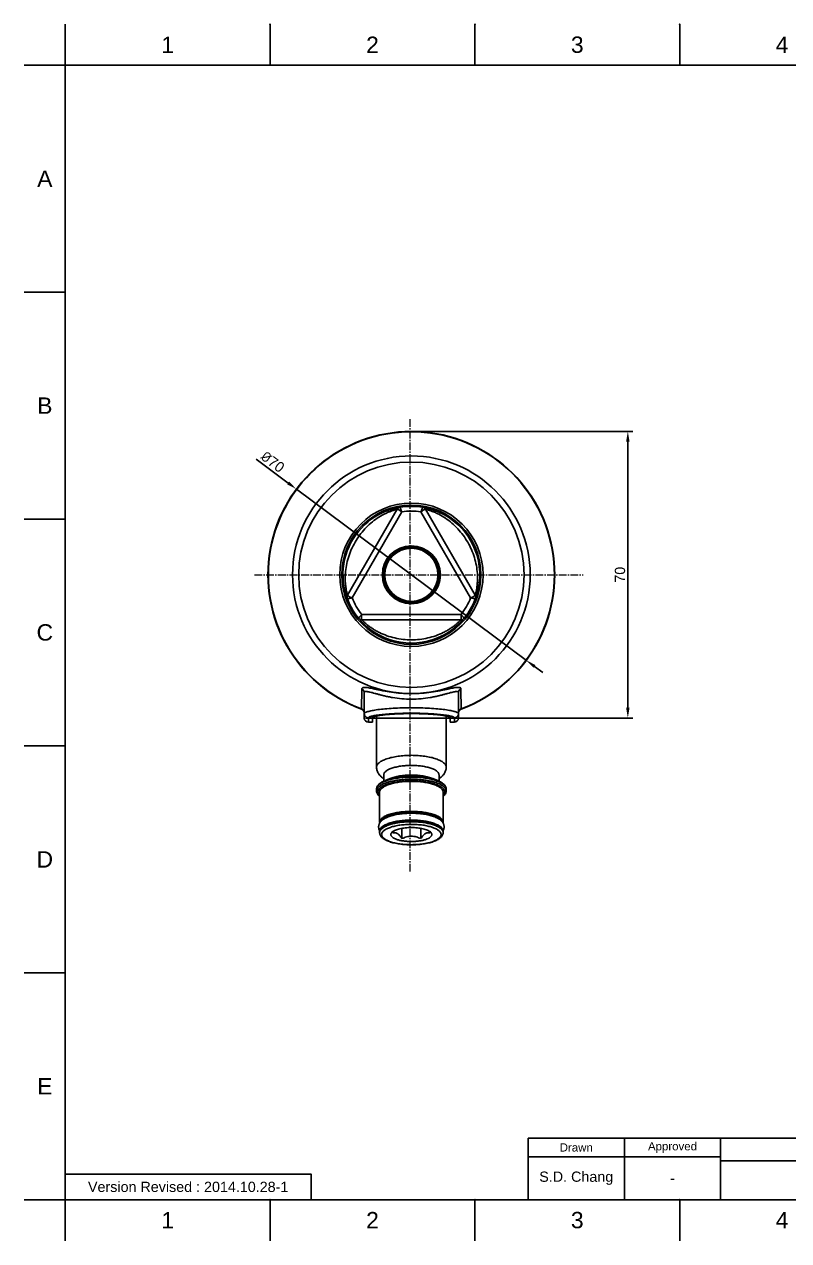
# Model space of a CAD drawing. Header units: millimetres. Extents: x 4599 to 5019, y 370 to 667.
# Drawn here: x 4599.3 to 4785.9, y 369.8 to 666.8 of the extents above; entities that cross this region are included whole.
import ezdxf

# ---------------------------------------------------------------- set-up
doc = ezdxf.new("R2010")
doc.units = ezdxf.units.MM
doc.header["$LTSCALE"] = 0.1
doc.linetypes.add('CENTER2', pattern=[28.575, 19.05, -3.175, 3.175, -3.175])
for name, color, linetype in [('02___PRT_ALL_AXES', 7, 'Continuous'), ('DIM', 3, 'Continuous'), ('FORM', 7, 'Continuous'), ('MEMBER', 7, 'Continuous'), ('TEXT', 2, 'Continuous')]:
    doc.layers.add(name, color=color, linetype=linetype)
doc.layers.add('Cneter', color=1, linetype='CENTER2', lineweight=13)
doc.styles.get("Standard").update_dxf_attribs({"font": 'ARIAL.TTF'})
doc.dimstyles.new('ISO-25', dxfattribs={"dimtxt": 2.5, "dimasz": 2.5, "dimexe": 1.25, "dimexo": 0.625, "dimtad": 1, "dimtxsty": 'Standard', "dimcen": 2.5, "dimadec": 0, "dimazin": 0, "dimtfac": 1, "dimtmove": 0, "dimatfit": 3, "dimfxl": 1, "dimarcsym": 0})

# ---------------------------------------------------------------- blocks, each defined once
blk = doc.blocks.new('*D27')
at = {"layer": 'Defpoints', "color": 0}
for p in [(4665.71, 553.27), (4721.86, 511.46)]:
    blk.add_point(p, dxfattribs=at)
at = {"layer": 'DIM', "color": 0, "lineweight": -2}
for p, q in [((4655.91, 560.56), (4663.71, 554.76)), ((4721.86, 511.46), (4665.71, 553.27)), ((4723.87, 509.97), (4725.87, 508.48))]:
    blk.add_line(p, q, dxfattribs=at)
at = {"layer": 'DIM', "color": 0}
for points in [[(4663.96, 555.09), (4663.46, 554.43), (4665.71, 553.27)], [(4724.11, 510.31), (4723.62, 509.64), (4721.86, 511.46)]]:
    blk.add_solid(points, dxfattribs=at)
at = {"layer": 'DIM', "color": 0, "insert": (4659.94, 559.93), "char_height": 2.5, "attachment_point": 5, "rotation": 323.3315}
blk.add_mtext('{\\fISOCPEUR|b0|i0|c0|p34;%%C}70', dxfattribs=at)
blk = doc.blocks.new('*D28')
at = {"layer": 'Defpoints', "color": 0}
for p in [(4693.42, 567.37), (4681.92, 497.37), (4746.64, 497.37)]:
    blk.add_point(p, dxfattribs=at)
at = {"layer": 'DIM', "color": 0, "lineweight": -2}
for p, q in [((4694.05, 567.37), (4747.89, 567.37)), ((4746.64, 564.87), (4746.64, 499.87)), ((4682.55, 497.37), (4747.89, 497.37))]:
    blk.add_line(p, q, dxfattribs=at)
at = {"layer": 'DIM', "color": 0}
for points in [[(4746.22, 564.87), (4747.05, 564.87), (4746.64, 567.37)], [(4746.22, 499.87), (4747.05, 499.87), (4746.64, 497.37)]]:
    blk.add_solid(points, dxfattribs=at)
at = {"layer": 'DIM', "color": 0, "insert": (4744.73, 532.37), "char_height": 2.5, "attachment_point": 5, "rotation": 90}
blk.add_mtext('70', dxfattribs=at)

msp = doc.modelspace()

# ---------------------------------------------------------------- linework, layer by layer
for p, q in [((4609.294, 656.764), (4609.294, 666.764)), ((4659.294, 656.764), (4659.294, 666.764)), ((4709.294, 656.764), (4709.294, 666.764)), ((4759.294, 656.764), (4759.294, 666.764)), ((4609.294, 656.764), (4599.294, 656.764)), ((5009.294, 656.764), (4609.294, 656.764)), ((4609.294, 656.764), (4609.294, 379.764)), ((4609.294, 601.364), (4599.294, 601.364)), ((4609.294, 545.964), (4599.294, 545.964)), ((4609.294, 490.564), (4599.294, 490.564)), ((4609.294, 435.164), (4599.294, 435.164)), ((4609.294, 379.764), (4599.294, 379.764)), ((4609.294, 379.764), (5009.294, 379.764)), ((4609.294, 379.764), (4609.294, 369.764)), ((4659.294, 379.764), (4659.294, 369.764)), ((4709.294, 379.764), (4709.294, 369.764)), ((4759.294, 379.764), (4759.294, 369.764))]:
    msp.add_line(p, q)
at = {"color": 7, "linetype": 'Continuous'}
for p, q in [((4690.313, 548.347), (4678.209, 527.383)), ((4709.365, 527.383), (4697.262, 548.347)), ((4705.891, 521.365), (4681.684, 521.365)), ((4682.287, 503.564), (4682.287, 497.365)), ((4705.287, 503.564), (4705.287, 497.365)), ((4683.287, 496.365), (4684.287, 496.365)), ((4684.287, 497.468), (4684.287, 496.365)), ((4685.287, 497.867), (4685.287, 485.366)), ((4702.287, 497.867), (4702.287, 485.366)), ((4703.287, 497.468), (4703.287, 496.365)), ((4703.287, 496.365), (4704.287, 496.365)), ((4687.037, 483.501), (4687.037, 481.969)), ((4700.537, 483.501), (4700.537, 481.968)), ((4685.287, 480.049), (4685.287, 479.555)), ((4686.037, 479.273), (4686.037, 471.943)), ((4701.537, 479.273), (4701.537, 471.943)), ((4702.287, 480.049), (4702.287, 479.555)), ((4686.037, 469.688), (4686.037, 469.406)), ((4691.478, 467.926), (4691.478, 470.45)), ((4696.097, 467.926), (4696.097, 470.45)), ((4701.537, 469.688), (4701.537, 469.406))]:
    msp.add_line(p, q, dxfattribs=at)
at = {"color": 9, "linetype": 'Continuous'}
for p, q in [((4691.443, 547.72), (4679.317, 526.719)), ((4708.257, 526.719), (4696.132, 547.72)), ((4681.662, 522.658), (4705.913, 522.657)), ((4681.68, 504.468), (4681.615, 499.645)), ((4705.959, 499.645), (4705.895, 504.468)), ((4681.615, 499.645), (4681.634, 499.543)), ((4705.94, 499.543), (4705.959, 499.645)), ((4683.287, 496.365), (4683.287, 497.445)), ((4704.287, 497.445), (4704.287, 496.365))]:
    msp.add_line(p, q, dxfattribs=at)
for radius in [29.011, 27.511, 17.5, 7.08]:
    msp.add_circle((4693.787, 532.365), radius, dxfattribs=at)
at = {"color": 7, "linetype": 'Continuous'}
for radius in [17, 6.75]:
    msp.add_circle((4693.787, 532.365), radius, dxfattribs=at)
for centre, radius, start, end in [((4693.787, 532.365), 35, 290.31751, 249.68249), ((4693.787, 532.365), 16.7, 99.56422, 219.55575), ((4693.787, 532.365), 16.7, 219.56422, 80.43578), ((4691.179, 547.847), 1, 99.56419, 150), ((4693.787, 532.365), 16.7, 80.44425, 99.55575), ((4696.396, 547.847), 1, 30.00039, 80.43671), ((4679.075, 526.884), 1, 150.00039, 200.4367), ((4708.499, 526.883), 1, 339.56419, 30), ((4681.684, 522.365), 1, 219.56419, 270), ((4705.891, 522.365), 1, 270.00021, 320.4363), ((4681.287, 498.605), 1, 0, 69.68249), ((4706.287, 498.605), 1, 110.31826, 180.00217), ((4683.287, 497.365), 1, 180, 270), ((4704.287, 497.365), 1, 270, 0), ((4687.135, 471.944), 1.097, 180.03229, 189.88932), ((4700.44, 471.944), 1.097, 350.17336, 359.96815)]:
    msp.add_arc(centre, radius, start, end, dxfattribs=at)
at = {"color": 9, "linetype": 'Continuous'}
for centre, radius, start, end in [((4693.787, 532.365), 34.911, 290.40556, 249.59444), ((4691.18, 547.856), 0.991, 99.58835, 149.53001), ((4693.787, 532.365), 15.533, 81.31785, 98.6806), ((4696.394, 547.856), 0.991, 30.46995, 80.41145), ((4679.068, 526.878), 0.991, 150.46995, 200.41145), ((4693.787, 532.365), 15.533, 201.31565, 218.68015), ((4693.787, 532.365), 15.533, 321.31865, 338.68408), ((4708.506, 526.878), 0.991, 339.58835, 29.53001), ((4681.675, 522.362), 0.991, 219.58835, 269.53001), ((4705.899, 522.362), 0.991, 270.46995, 320.41145), ((4686.574, 479.462), 1.303, 153.99884, 154.56324), ((4701, 479.462), 1.303, 25.43676, 26.00115)]:
    msp.add_arc(centre, radius, start, end, dxfattribs=at)
for points, start_tangent, end_tangent in [([(4678.209, 527.383), (4678.201, 527.412), (4678.177, 527.497), (4678.139, 527.638), (4678.088, 527.831), (4678.029, 528.073), (4677.965, 528.36), (4677.835, 529.049), (4677.725, 529.858), (4677.653, 530.75), (4677.633, 531.694), (4677.67, 532.668), (4677.923, 534.645), (4678.408, 536.603), (4679.115, 538.5), (4680.03, 540.308), (4682.427, 543.564), (4683.88, 544.964), (4685.466, 546.171), (4687.118, 547.145), (4687.927, 547.529), (4688.683, 547.838), (4689.345, 548.07), (4689.625, 548.158), (4689.865, 548.228), (4690.057, 548.281), (4690.198, 548.318), (4690.284, 548.34), (4690.313, 548.347)], (-0.241271, 0.9704578), (0.9641779, 0.2652564)), ([(4690.313, 548.347), (4690.315, 548.35), (4690.326, 548.359)], (0.5036289, 0.8639201), (0.8745902, 0.4848629)), ([(4690.326, 548.359), (4690.379, 548.365), (4690.464, 548.344), (4690.578, 548.295), (4690.717, 548.221), (4691.056, 548.005), (4691.442, 547.72)], (0.8734874, 0.4868468), (0.7854206, -0.6189624)), ([(4691.442, 547.72), (4691.365, 547.95), (4691.291, 548.165), (4691.221, 548.357), (4691.158, 548.523), (4691.13, 548.594), (4691.105, 548.657), (4691.082, 548.711), (4691.062, 548.755), (4691.045, 548.79), (4691.032, 548.815), (4691.022, 548.829), (4691.015, 548.834)], (-0.3188857, 0.9477932), (-0.9869291, -0.161155)), ([(4696.56, 548.834), (4696.553, 548.829), (4696.543, 548.815), (4696.529, 548.79), (4696.513, 548.755), (4696.493, 548.711), (4696.47, 548.657), (4696.444, 548.594), (4696.416, 548.523), (4696.354, 548.357), (4696.284, 548.165), (4696.209, 547.95), (4696.132, 547.72)], (-0.9869487, 0.1610349), (-0.3187809, -0.9478284)), ([(4696.132, 547.72), (4696.518, 548.005), (4696.857, 548.221), (4696.997, 548.295), (4697.111, 548.344), (4697.196, 548.365), (4697.249, 548.359)], (0.7854856, 0.6188799), (0.873446, -0.486921)), ([(4697.249, 548.359), (4697.253, 548.356), (4697.262, 548.347)], (0.874557, -0.4849227), (0.5033178, -0.8641014)), ([(4697.262, 548.347), (4697.291, 548.34), (4697.377, 548.318), (4697.517, 548.281), (4697.71, 548.228), (4697.949, 548.158), (4698.23, 548.07), (4698.892, 547.838), (4699.648, 547.529), (4700.456, 547.145), (4702.109, 546.171), (4703.695, 544.964), (4705.147, 543.564), (4707.545, 540.308), (4708.459, 538.5), (4709.166, 536.603), (4709.652, 534.645), (4709.904, 532.667), (4709.941, 531.694), (4709.921, 530.75), (4709.85, 529.858), (4709.739, 529.049), (4709.609, 528.36), (4709.545, 528.073), (4709.486, 527.831), (4709.436, 527.638), (4709.397, 527.497), (4709.373, 527.412), (4709.365, 527.383)], (0.9648489, -0.2628053), (-0.2420573, -0.970262)), ([(4678.139, 526.532), (4678.146, 526.528), (4678.164, 526.527), (4678.192, 526.528), (4678.231, 526.531), (4678.279, 526.536), (4678.337, 526.543), (4678.404, 526.552), (4678.48, 526.563), (4678.655, 526.592), (4678.856, 526.628), (4679.079, 526.671), (4679.317, 526.718)], (0.354014, -0.9352401), (0.980234, 0.1978418)), ([(4678.206, 527.366), (4678.206, 527.371), (4678.209, 527.383)], (-0.0173231, 0.9998499), (0.4966749, 0.8679367)), ([(4679.317, 526.718), (4678.878, 526.911), (4678.521, 527.096), (4678.387, 527.18), (4678.288, 527.254), (4678.227, 527.317), (4678.206, 527.366)], (-0.9287085, 0.3708105), (-0.015037, 0.9998869)), ([(4709.369, 527.366), (4709.348, 527.317), (4709.287, 527.254), (4709.188, 527.18), (4709.054, 527.096), (4708.697, 526.911), (4708.257, 526.718)], (-0.015122, -0.9998857), (-0.9287475, -0.370713)), ([(4708.257, 526.718), (4708.495, 526.671), (4708.718, 526.628), (4708.92, 526.592), (4709.095, 526.563), (4709.17, 526.552), (4709.237, 526.543), (4709.295, 526.536), (4709.344, 526.531), (4709.382, 526.528), (4709.41, 526.527), (4709.428, 526.528), (4709.435, 526.532)], (0.9802558, -0.1977334), (0.3539003, 0.9352832)), ([(4709.365, 527.383), (4709.367, 527.38), (4709.369, 527.366)], (0.4963623, -0.8681155), (-0.0173915, -0.9998488)), ([(4681.662, 522.657), (4681.501, 522.475), (4681.353, 522.303), (4681.221, 522.147), (4681.109, 522.01), (4681.061, 521.95), (4681.02, 521.896), (4680.985, 521.85), (4680.956, 521.81), (4680.934, 521.778), (4680.92, 521.754), (4680.912, 521.738), (4680.911, 521.73)], (-0.6613701, -0.7500597), (0.6330289, -0.7741282)), ([(4681.667, 521.371), (4681.635, 521.413), (4681.611, 521.498), (4681.596, 521.621), (4681.591, 521.779), (4681.609, 522.18), (4681.662, 522.657)], (-0.8583654, 0.5130388), (0.1433268, 0.9896754)), ([(4681.684, 521.365), (4681.68, 521.366), (4681.667, 521.371)], (-0.9999912, 0.0041953), (-0.8571987, 0.5149859)), ([(4693.787, 516.48), (4689.768, 516.928), (4687.829, 517.486), (4685.99, 518.256), (4685.129, 518.711), (4684.321, 519.201), (4683.584, 519.709), (4682.939, 520.209), (4682.407, 520.666), (4682.191, 520.865), (4682.01, 521.037), (4681.869, 521.177), (4681.766, 521.28), (4681.705, 521.344), (4681.684, 521.365)], (-1, 0.0000011), (-0.7158526, 0.6982514)), ([(4705.891, 521.365), (4705.87, 521.344), (4705.808, 521.28), (4705.706, 521.177), (4705.564, 521.037), (4705.384, 520.865), (4705.168, 520.666), (4704.636, 520.209), (4703.99, 519.709), (4703.254, 519.201), (4702.446, 518.711), (4701.584, 518.256), (4699.745, 517.486), (4697.806, 516.928), (4693.787, 516.48)], (-0.7153115, -0.6988057), (-1, -0.0000011)), ([(4705.907, 521.371), (4705.903, 521.368), (4705.891, 521.365)], (-0.8572339, -0.5149273), (-0.9999926, -0.0038353)), ([(4705.913, 522.657), (4705.966, 522.18), (4705.983, 521.779), (4705.978, 521.621), (4705.963, 521.498), (4705.939, 521.413), (4705.907, 521.371)], (0.143216, -0.9896915), (-0.858409, -0.5129659)), ([(4706.663, 521.73), (4706.663, 521.738), (4706.655, 521.754), (4706.64, 521.778), (4706.618, 521.81), (4706.59, 521.85), (4706.555, 521.896), (4706.513, 521.95), (4706.466, 522.01), (4706.353, 522.147), (4706.222, 522.303), (4706.073, 522.475), (4705.913, 522.657)], (0.6329347, 0.7742052), (-0.6614513, 0.7499881)), ([(4705.895, 504.468), (4705.878, 504.575), (4705.832, 504.665), (4705.654, 504.795), (4705.523, 504.834), (4705.366, 504.858), (4704.975, 504.86), (4704.487, 504.809), (4703.907, 504.712), (4703.238, 504.578), (4702.484, 504.417), (4701.647, 504.238), (4700.728, 504.051), (4698.656, 503.692), (4696.307, 503.426), (4693.787, 503.326), (4691.267, 503.426), (4688.919, 503.692), (4686.846, 504.051), (4685.927, 504.238), (4685.09, 504.417), (4684.336, 504.578), (4683.668, 504.712), (4683.087, 504.809), (4682.599, 504.86), (4682.208, 504.858), (4682.051, 504.834), (4681.921, 504.795), (4681.743, 504.665), (4681.696, 504.575), (4681.68, 504.468)], (-0.0157698, 0.9998756), (-0.015863, -0.9998742)), ([(4681.68, 504.468), (4682.122, 504.106), (4682.287, 503.564)], (0.9221368, -0.3868639), (0.0000003, -1)), ([(4705.287, 503.564), (4705.272, 503.655), (4705.228, 503.729), (4705.054, 503.821), (4704.926, 503.841), (4704.772, 503.844), (4704.39, 503.805), (4703.915, 503.712), (4703.354, 503.575), (4702.71, 503.404), (4701.987, 503.208), (4701.189, 502.998), (4700.316, 502.783), (4699.371, 502.575), (4698.357, 502.383), (4696.149, 502.092), (4693.787, 501.984), (4691.425, 502.092), (4689.218, 502.383), (4688.204, 502.575), (4687.259, 502.783), (4686.386, 502.998), (4685.587, 503.208), (4684.865, 503.404), (4684.221, 503.575), (4683.659, 503.712), (4683.184, 503.805), (4682.802, 503.844), (4682.649, 503.841), (4682.521, 503.821), (4682.347, 503.729), (4682.302, 503.655), (4682.287, 503.564)], (-0.0002994, 1), (-0.0003402, -0.9999999)), ([(4705.895, 504.468), (4705.453, 504.106), (4705.287, 503.564)], (-0.922146, -0.386842), (-0.0000183, -1)), ([(4681.615, 499.645), (4681.887, 499.51), (4682.102, 499.305), (4682.24, 499.048), (4682.287, 498.764)], (0.9513444, -0.3081295), (-0.0000436, -1)), ([(4682.287, 498.442), (4682.341, 498.565), (4682.408, 498.628), (4682.501, 498.692), (4682.768, 498.819), (4683.139, 498.946), (4683.612, 499.072), (4684.182, 499.195), (4684.846, 499.312), (4685.597, 499.423), (4687.336, 499.619), (4689.333, 499.769), (4691.513, 499.864), (4693.787, 499.897), (4696.061, 499.864), (4698.241, 499.769), (4700.239, 499.619), (4701.977, 499.423), (4702.729, 499.312), (4703.392, 499.195), (4703.963, 499.072), (4704.435, 498.946), (4704.806, 498.819), (4705.073, 498.692), (4705.167, 498.628), (4705.234, 498.565), (4705.287, 498.442)], (0.0000821, 1), (0.0000825, -1)), ([(4705.959, 499.645), (4705.687, 499.51), (4705.472, 499.305), (4705.335, 499.048), (4705.287, 498.764)], (-0.9513476, -0.3081195), (-0.0000002, -1)), ([(4682.287, 498.442), (4682.363, 498.06), (4682.58, 497.737), (4682.904, 497.521), (4683.287, 497.445)], (0, -1), (1, 0)), ([(4683.287, 497.445), (4683.336, 497.536), (4683.396, 497.582), (4683.481, 497.629), (4683.723, 497.725), (4684.059, 497.821), (4684.488, 497.916), (4685.006, 498.01), (4685.609, 498.101), (4686.293, 498.187), (4687.879, 498.341), (4689.706, 498.46), (4691.702, 498.536), (4693.787, 498.562), (4695.872, 498.536), (4697.869, 498.46), (4699.695, 498.341), (4701.281, 498.187), (4701.965, 498.101), (4702.569, 498.01), (4703.087, 497.916), (4703.516, 497.821), (4703.852, 497.725), (4704.093, 497.629), (4704.178, 497.582), (4704.239, 497.536), (4704.287, 497.445)], (0.000215, 1), (0.0002157, -1)), ([(4705.287, 498.442), (4705.211, 498.06), (4704.994, 497.737), (4704.67, 497.521), (4704.287, 497.445)], (0, -1), (-1, 0)), ([(4702.287, 485.366), (4702.246, 485.651), (4702.124, 485.933), (4701.921, 486.21), (4701.64, 486.478), (4701.284, 486.736), (4700.855, 486.981), (4700.358, 487.21), (4699.798, 487.422), (4698.51, 487.783), (4697.04, 488.052), (4695.445, 488.217), (4693.787, 488.273), (4692.129, 488.217), (4690.534, 488.052), (4689.065, 487.783), (4687.777, 487.422), (4687.217, 487.21), (4686.72, 486.981), (4686.291, 486.736), (4685.934, 486.478), (4685.653, 486.21), (4685.451, 485.933), (4685.328, 485.651), (4685.287, 485.366)], (0, 1), (0, -1)), ([(4702.287, 480.049), (4702.246, 480.334), (4702.124, 480.616), (4701.921, 480.893), (4701.64, 481.161), (4701.284, 481.419), (4700.855, 481.664), (4700.358, 481.893), (4699.798, 482.104), (4698.51, 482.466), (4697.04, 482.735), (4695.445, 482.9), (4693.787, 482.956), (4692.129, 482.9), (4690.534, 482.735), (4689.065, 482.466), (4687.777, 482.104), (4687.217, 481.893), (4686.72, 481.664), (4686.291, 481.419), (4685.934, 481.161), (4685.653, 480.893), (4685.451, 480.616), (4685.328, 480.334), (4685.287, 480.049)], (0, 1), (0, -1)), ([(4702.171, 480.033), (4701.798, 480.527), (4701.517, 480.763), (4701.178, 480.991), (4700.781, 481.207), (4700.33, 481.41), (4699.281, 481.773), (4698.063, 482.067), (4696.713, 482.284), (4695.273, 482.417), (4693.787, 482.462), (4692.302, 482.417), (4690.862, 482.284), (4689.512, 482.067), (4688.294, 481.773), (4687.245, 481.41), (4686.794, 481.207), (4686.397, 480.991), (4686.057, 480.763), (4685.777, 480.527), (4685.403, 480.033)], (-0.4383806, 0.8987895), (-0.4383807, -0.8987894)), ([(4701.987, 479.273), (4701.948, 479.547), (4701.83, 479.82), (4701.634, 480.087), (4701.363, 480.346), (4701.019, 480.595), (4700.605, 480.831), (4700.126, 481.052), (4699.585, 481.256), (4698.343, 481.605), (4696.925, 481.864), (4695.387, 482.023), (4693.787, 482.077), (4692.187, 482.023), (4690.649, 481.864), (4689.232, 481.605), (4687.989, 481.256), (4687.449, 481.052), (4686.969, 480.831), (4686.555, 480.595), (4686.211, 480.346), (4685.94, 480.087), (4685.745, 479.82), (4685.627, 479.547), (4685.587, 479.273)], (0, 1), (0, -1)), ([(4700.223, 482.112), (4699.601, 482.343), (4698.907, 482.549), (4697.344, 482.877), (4695.61, 483.08), (4693.787, 483.149), (4691.965, 483.08), (4690.23, 482.877), (4688.667, 482.549), (4687.974, 482.343), (4687.351, 482.112)], (-0.9239753, 0.3824521), (-0.9239753, -0.382452)), ([(4685.398, 480.021), (4685.315, 479.789), (4685.287, 479.555)], (-0.4295058, -0.9030641), (0, -1)), ([(4685.587, 479.273), (4685.616, 479.04), (4685.7, 478.809), (4685.841, 478.581), (4686.036, 478.357)], (0, -1), (0.7104595, -0.7037381)), ([(4701.538, 478.357), (4701.734, 478.581), (4701.874, 478.809), (4701.959, 479.04), (4701.987, 479.273)], (0.7104577, 0.7037399), (0, 1)), ([(4702.287, 479.555), (4702.26, 479.789), (4702.177, 480.021)], (0, 1), (-0.4295059, 0.9030641)), ([(4701.537, 471.943), (4701.5, 472.203), (4701.388, 472.46), (4701.203, 472.712), (4700.947, 472.957), (4700.622, 473.193), (4700.231, 473.416), (4699.778, 473.625), (4699.267, 473.817), (4698.093, 474.147), (4696.753, 474.392), (4695.299, 474.543), (4693.787, 474.594), (4692.275, 474.543), (4690.821, 474.392), (4689.482, 474.147), (4688.307, 473.817), (4687.796, 473.625), (4687.343, 473.416), (4686.952, 473.193), (4686.627, 472.957), (4686.371, 472.712), (4686.186, 472.46), (4686.075, 472.203), (4686.037, 471.943)], (0, 1), (0, -1)), ([(4701.537, 469.688), (4701.5, 469.948), (4701.388, 470.205), (4701.203, 470.457), (4700.947, 470.702), (4700.622, 470.937), (4700.231, 471.16), (4699.778, 471.369), (4699.267, 471.562), (4698.093, 471.892), (4696.753, 472.137), (4695.299, 472.287), (4693.787, 472.338), (4692.275, 472.287), (4690.821, 472.137), (4689.482, 471.892), (4688.307, 471.562), (4687.796, 471.369), (4687.343, 471.16), (4686.952, 470.937), (4686.627, 470.702), (4686.371, 470.457), (4686.186, 470.205), (4686.075, 469.948), (4686.037, 469.688)], (0, 1), (0, -1)), ([(4701.271, 472.097), (4700.972, 472.549), (4700.735, 472.766), (4700.442, 472.975), (4700.095, 473.174), (4699.698, 473.362), (4698.764, 473.697), (4697.67, 473.97), (4696.452, 474.171), (4695.147, 474.295), (4693.799, 474.337), (4692.451, 474.297), (4691.145, 474.174), (4689.925, 473.974), (4688.828, 473.702), (4687.891, 473.368), (4687.492, 473.181), (4687.144, 472.982), (4686.849, 472.773), (4686.61, 472.557), (4686.307, 472.105)], (-0.3637145, 0.9315105), (-0.3713068, -0.9285103)), ([(4686.077, 469.673), (4686.059, 469.606), (4686.037, 469.406)], (-0.2839122, -0.9588503), (0, -1)), ([(4701.498, 469.673), (4701.394, 469.914), (4701.225, 470.15), (4700.994, 470.381), (4700.702, 470.603), (4700.352, 470.815), (4699.947, 471.015), (4698.984, 471.372), (4697.846, 471.664), (4696.571, 471.88), (4695.203, 472.012), (4693.787, 472.057), (4692.371, 472.012), (4691.003, 471.88), (4689.729, 471.664), (4688.591, 471.372), (4687.628, 471.015), (4687.222, 470.815), (4686.872, 470.603), (4686.58, 470.381), (4686.349, 470.15), (4686.181, 469.914), (4686.077, 469.673)], (-0.2839122, 0.9588503), (-0.2839122, -0.9588503)), ([(4701.037, 468.936), (4701.002, 469.179), (4700.898, 469.42), (4700.725, 469.656), (4700.485, 469.885), (4700.181, 470.105), (4699.815, 470.314), (4699.392, 470.509), (4698.914, 470.689), (4697.815, 470.998), (4696.562, 471.227), (4695.202, 471.368), (4693.787, 471.416), (4692.373, 471.368), (4691.013, 471.227), (4689.759, 470.998), (4688.661, 470.689), (4688.183, 470.509), (4687.759, 470.314), (4687.393, 470.105), (4687.089, 469.885), (4686.849, 469.656), (4686.677, 469.42), (4686.572, 469.179), (4686.537, 468.936)], (0, 1), (0, -1)), ([(4701.537, 469.406), (4701.535, 469.473), (4701.498, 469.673)], (0, 1), (-0.2839122, 0.9588503)), ([(4686.537, 468.936), (4686.572, 468.693), (4686.677, 468.452), (4686.849, 468.216), (4687.089, 467.987), (4687.393, 467.767), (4687.759, 467.558), (4688.183, 467.363), (4688.661, 467.183), (4689.759, 466.874), (4691.013, 466.645), (4692.373, 466.504), (4693.787, 466.456), (4695.202, 466.504), (4696.562, 466.645), (4697.815, 466.874), (4698.914, 467.183), (4699.392, 467.363), (4699.815, 467.558), (4700.181, 467.767), (4700.485, 467.987), (4700.725, 468.216), (4700.898, 468.452), (4701.002, 468.693), (4701.037, 468.936)], (0, -1), (0, 1))]:
    msp.add_spline(points, degree=3, dxfattribs=dict(at, start_tangent=start_tangent, end_tangent=end_tangent))
at = {"color": 7, "linetype": 'Continuous'}
for points, start_tangent, end_tangent in [([(4684.287, 497.468), (4684.331, 497.551), (4684.386, 497.593), (4684.463, 497.636), (4684.683, 497.722), (4684.988, 497.808), (4685.377, 497.894), (4685.847, 497.978), (4686.394, 498.059), (4687.014, 498.136), (4688.449, 498.272), (4690.101, 498.377), (4691.905, 498.444), (4693.787, 498.467), (4695.669, 498.444), (4697.473, 498.377), (4699.125, 498.272), (4700.561, 498.136), (4701.181, 498.059), (4701.728, 497.978), (4702.198, 497.894), (4702.587, 497.808), (4702.892, 497.722), (4703.111, 497.636), (4703.188, 497.593), (4703.243, 497.551), (4703.287, 497.468)], (0, 1), (0, -1)), ([(4685.287, 485.366), (4685.324, 484.918), (4685.429, 484.489), (4685.597, 484.085), (4685.816, 483.717), (4686.367, 483.095), (4687.024, 482.603)], (0, -1), (0.8476294, -0.5305888)), ([(4700.537, 483.501), (4700.505, 483.727), (4700.408, 483.952), (4700.247, 484.171), (4700.023, 484.385), (4699.74, 484.59), (4699.4, 484.784), (4699.005, 484.966), (4698.56, 485.134), (4697.537, 485.421), (4696.37, 485.634), (4695.104, 485.766), (4693.787, 485.81), (4692.47, 485.766), (4691.204, 485.634), (4690.037, 485.421), (4689.014, 485.134), (4688.569, 484.966), (4688.175, 484.784), (4687.834, 484.59), (4687.551, 484.385), (4687.328, 484.171), (4687.167, 483.952), (4687.07, 483.727), (4687.037, 483.501)], (0, 1), (0, -1)), ([(4700.551, 482.604), (4701.208, 483.096), (4701.758, 483.718), (4701.977, 484.085), (4702.145, 484.489), (4702.251, 484.919), (4702.287, 485.366)], (0.8477603, 0.5303795), (0, 1)), ([(4687.345, 482.11), (4686.498, 481.688), (4686.15, 481.456), (4685.856, 481.207), (4685.617, 480.942), (4685.438, 480.66), (4685.326, 480.361), (4685.287, 480.049)], (-0.9236791, -0.3831669), (0, -1)), ([(4702.287, 480.049), (4702.248, 480.361), (4702.136, 480.66), (4701.957, 480.942), (4701.718, 481.207), (4701.424, 481.456), (4701.076, 481.688), (4700.229, 482.11)], (0, 1), (-0.923677, 0.383172)), ([(4685.287, 479.555), (4685.337, 479.2), (4685.481, 478.864), (4685.708, 478.55), (4686.011, 478.258)], (0, -1), (0.7686957, -0.6396147)), ([(4701.563, 478.258), (4701.866, 478.55), (4702.093, 478.864), (4702.237, 479.2), (4702.287, 479.555)], (0.7687928, 0.639498), (0, 1)), ([(4701.537, 469.688), (4701.494, 469.993), (4701.369, 470.285), (4701.17, 470.561), (4700.901, 470.821), (4700.568, 471.064), (4700.174, 471.291), (4699.72, 471.502), (4699.211, 471.696), (4698.046, 472.025), (4696.72, 472.269), (4695.282, 472.419), (4693.787, 472.47), (4692.292, 472.419), (4690.854, 472.269), (4689.528, 472.025), (4688.363, 471.696), (4687.854, 471.502), (4687.401, 471.291), (4687.006, 471.064), (4686.673, 470.821), (4686.405, 470.561), (4686.205, 470.285), (4686.08, 469.993), (4686.037, 469.688)], (0, 1), (0, -1)), ([(4686.037, 469.406), (4686.088, 469.038), (4686.23, 468.696), (4686.45, 468.383), (4686.735, 468.101), (4687.079, 467.845), (4687.479, 467.61), (4687.934, 467.395), (4688.44, 467.2), (4689.592, 466.87), (4690.9, 466.626), (4692.316, 466.477), (4693.787, 466.426), (4695.259, 466.477), (4696.675, 466.626), (4697.982, 466.87), (4699.135, 467.2), (4699.641, 467.395), (4700.095, 467.61), (4700.496, 467.845), (4700.84, 468.101), (4701.125, 468.383), (4701.344, 468.696), (4701.487, 469.038), (4701.537, 469.406)], (0, -1), (0, 1)), ([(4689.13, 469.558), (4688.981, 469.408), (4688.874, 469.253), (4688.809, 469.095), (4688.787, 468.936)], (-0.7525135, -0.6585768), (0.0000001, -1)), ([(4698.444, 469.558), (4698.121, 469.789), (4697.7, 470.001), (4697.191, 470.189), (4696.607, 470.348), (4695.959, 470.476), (4695.263, 470.57), (4693.787, 470.646), (4692.312, 470.57), (4691.615, 470.476), (4690.968, 470.348), (4690.383, 470.189), (4689.875, 470.001), (4689.454, 469.789), (4689.13, 469.558)], (-0.7525135, 0.6585768), (-0.7525135, -0.6585768)), ([(4689.571, 469.857), (4689.468, 469.724), (4689.168, 469.294)], (-0.6234148, -0.7818913), (-0.546579, -0.8374076)), ([(4689.168, 469.294), (4689.443, 469.365), (4689.728, 469.381), (4690.023, 469.327), (4690.323, 469.192), (4690.624, 468.971), (4690.918, 468.676), (4691.203, 468.323), (4691.478, 467.926)], (0.944652, 0.3280742), (0.546579, -0.8374076)), ([(4696.097, 467.926), (4696.371, 468.323), (4696.656, 468.676), (4696.951, 468.971), (4697.251, 469.192), (4697.552, 469.327), (4697.846, 469.381), (4698.131, 469.365), (4698.406, 469.294)], (0.546579, 0.8374076), (0.944652, -0.3280742)), ([(4698.406, 469.294), (4698.308, 469.442), (4698.004, 469.857)], (-0.546579, 0.8374076), (-0.6234148, 0.7818913)), ([(4698.787, 468.936), (4698.766, 469.095), (4698.701, 469.253), (4698.593, 469.408), (4698.444, 469.558)], (0.0000001, 1), (-0.7525135, 0.6585768)), ([(4688.787, 468.936), (4688.811, 468.768), (4688.883, 468.602), (4689.003, 468.44), (4689.168, 468.282), (4689.378, 468.13), (4689.63, 467.986), (4690.252, 467.727), (4691.009, 467.514), (4691.874, 467.356), (4692.812, 467.259), (4693.787, 467.226), (4694.763, 467.259), (4695.701, 467.356), (4696.565, 467.514), (4697.323, 467.727), (4697.945, 467.986), (4698.197, 468.13), (4698.407, 468.282), (4698.572, 468.44), (4698.691, 468.602), (4698.763, 468.768), (4698.787, 468.936)], (-0.0000001, -1), (-0.0000001, 1)), ([(4691.478, 467.926), (4692.027, 468.16), (4692.597, 468.345), (4693.186, 468.465), (4693.787, 468.508), (4694.388, 468.465), (4694.977, 468.345), (4695.547, 468.16), (4696.097, 467.926)], (0.9050772, 0.4252472), (0.9050772, -0.4252472))]:
    msp.add_spline(points, degree=3, dxfattribs=dict(at, start_tangent=start_tangent, end_tangent=end_tangent))
for p in [(4659.294, 666.764), (4709.294, 666.764), (4759.294, 666.764), (4659.294, 379.764), (4709.294, 379.764), (4759.294, 379.764)]:
    msp.add_point(p)
at = {"layer": '02___PRT_ALL_AXES', "color": 7, "linetype": 'Continuous'}
for p, q in [((4705.287, 503.564), (4705.287, 498.442)), ((4685.287, 497.867), (4685.287, 485.366)), ((4702.287, 497.867), (4702.287, 485.366)), ((4687.037, 483.501), (4687.037, 481.969)), ((4688.584, 482.622), (4687.351, 482.112)), ((4698.991, 482.622), (4700.223, 482.112)), ((4700.537, 483.501), (4700.537, 481.968)), ((4685.287, 480.049), (4685.287, 479.555)), ((4686.037, 479.273), (4686.037, 471.943)), ((4701.537, 479.273), (4701.537, 471.943)), ((4702.287, 480.049), (4702.287, 479.555)), ((4686.037, 469.688), (4686.037, 469.406)), ((4701.537, 469.688), (4701.537, 469.406))]:
    msp.add_line(p, q, dxfattribs=at)
for points, start_tangent, end_tangent in [([(4686.037, 479.273), (4686.075, 479.532), (4686.186, 479.79), (4686.371, 480.042), (4686.627, 480.287), (4686.952, 480.522), (4687.343, 480.745), (4687.796, 480.954), (4688.307, 481.147), (4689.482, 481.477), (4690.821, 481.722), (4692.275, 481.872), (4693.787, 481.923), (4695.299, 481.872), (4696.753, 481.722), (4698.093, 481.477), (4699.267, 481.147), (4699.778, 480.954), (4700.231, 480.745), (4700.622, 480.522), (4700.947, 480.287), (4701.203, 480.042), (4701.388, 479.79), (4701.5, 479.532), (4701.537, 479.273)], (0, 1), (0, -1)), ([(4688.584, 482.622), (4689.087, 482.809), (4689.648, 482.976), (4690.911, 483.241), (4692.314, 483.405), (4693.787, 483.461), (4695.261, 483.405), (4696.663, 483.241), (4697.927, 482.976), (4698.487, 482.809), (4698.991, 482.622)], (0.9239533, 0.3825054), (0.9239533, -0.3825054)), ([(4701.777, 470.815), (4701.762, 471.042), (4701.719, 471.261), (4701.649, 471.473), (4701.555, 471.675), (4701.44, 471.864), (4701.307, 472.041), (4700.995, 472.362), (4700.627, 472.645), (4700.207, 472.899), (4699.736, 473.127), (4699.217, 473.332), (4698.651, 473.515), (4698.043, 473.676), (4696.716, 473.928), (4695.28, 474.082), (4693.787, 474.134), (4692.295, 474.082), (4690.859, 473.928), (4689.532, 473.676), (4688.923, 473.515), (4688.358, 473.332), (4687.838, 473.127), (4687.368, 472.899), (4686.948, 472.645), (4686.58, 472.362), (4686.267, 472.041), (4686.134, 471.864), (4686.02, 471.675), (4685.926, 471.473), (4685.856, 471.261), (4685.812, 471.042), (4685.797, 470.815)], (0, 1), (0, -1)), ([(4685.797, 470.815), (4685.816, 470.563), (4685.87, 470.32), (4686.07, 469.867)], (0, -1), (0.5151024, -0.8571286)), ([(4701.504, 469.868), (4701.705, 470.32), (4701.759, 470.564), (4701.777, 470.815)], (0.5149059, 0.8572467), (0, 1))]:
    msp.add_spline(points, degree=3, dxfattribs=dict(at, start_tangent=start_tangent, end_tangent=end_tangent))
at = {"layer": 'Cneter'}
for p, q in [((4693.425, 570.365), (4693.425, 459.654)), ((4655.483, 532.365), (4735.709, 532.365))]:
    msp.add_line(p, q, dxfattribs=at)
at = {"layer": 'FORM'}
for p, q in [((4609.294, 394.764), (4609.294, 379.764)), ((4722.294, 394.764), (5009.294, 394.764)), ((4722.294, 394.764), (4722.294, 379.764)), ((4745.794, 379.764), (4745.794, 394.764)), ((4769.294, 379.764), (4769.294, 394.764)), ((4769.294, 390.264), (4722.294, 390.264)), ((4769.294, 389.264), (4949.294, 389.264))]:
    msp.add_line(p, q, dxfattribs=at)
msp.add_lwpolyline([(4609.294, 379.764), (4669.294, 379.764), (4669.294, 386.014), (4609.294, 386.014)], close=True, dxfattribs=at)
at = {"layer": 'MEMBER', "color": 9, "linetype": 'Continuous'}
msp.add_circle((4693.787, 532.365), 6.493, dxfattribs=at)
at = {"layer": 'TEXT'}
msp.add_point((4745.794, 390.264), dxfattribs=at)

# ---------------------------------------------------------------- texts
at = {"char_height": 4, "attachment_point": 5}
for s, width, insert in [('1', 50, (4634.294, 661.764)), ('2', 50, (4684.294, 661.764)), ('3', 50, (4734.294, 661.764)), ('4', 50, (4784.294, 661.764)), ('A', 10, (4604.294, 629.064)), ('B', 10, (4604.294, 573.664)), ('C', 10, (4604.294, 518.264)), ('D', 10, (4604.294, 462.864)), ('E', 10, (4604.294, 407.464)), ('1', 50, (4634.294, 374.764)), ('2', 50, (4684.294, 374.764)), ('3', 50, (4734.294, 374.764)), ('4', 50, (4784.294, 374.764))]:
    msp.add_mtext_dynamic_manual_height_columns(s, width=width, gutter_width=12.5, heights=[0], dxfattribs=dict(at, insert=insert))
at = {"layer": 'TEXT', "attachment_point": 5}
for s, width, insert, char_height in [('Drawn', 23.5, (4734.044, 392.514), 2), ('Approved', 23.5, (4757.544, 392.514), 2), ('S.D. Chang', 23.5, (4734.044, 385.014), 2.5), ('Version Revised : 2014.10.28-1', 60, (4639.294, 382.889), 2.5), ('-', 23.5, (4757.544, 385.014), 2.5)]:
    msp.add_mtext_dynamic_manual_height_columns(s, width=width, gutter_width=12.5, heights=[0], dxfattribs=dict(at, insert=insert, char_height=char_height))

# ---------------------------------------------------------------- dimensions: what is measured, and where the dimension line sits
at = {"layer": 'DIM'}
dim = msp.add_linear_dim(base=(4746.636, 497.365), p1=(4693.425, 567.365), p2=(4681.925, 497.365), angle=90, dimstyle='ISO-25', dxfattribs=at)
dim.commit()
dim.dimension.update_dxf_attribs({"geometry": '*D28', "text_midpoint": (4744.735, 532.365)})
dim = msp.add_diameter_dim_2p(p1=(4721.861, 511.464), p2=(4665.714, 553.267), text='{\\fISOCPEUR|b0|i0|c0|p34;%%C}70', dimstyle='ISO-25', dxfattribs=at)
dim.commit()
dim.dimension.update_dxf_attribs({"geometry": '*D27', "text_midpoint": (4659.944, 559.933)})

doc.saveas('drawing.dxf')
